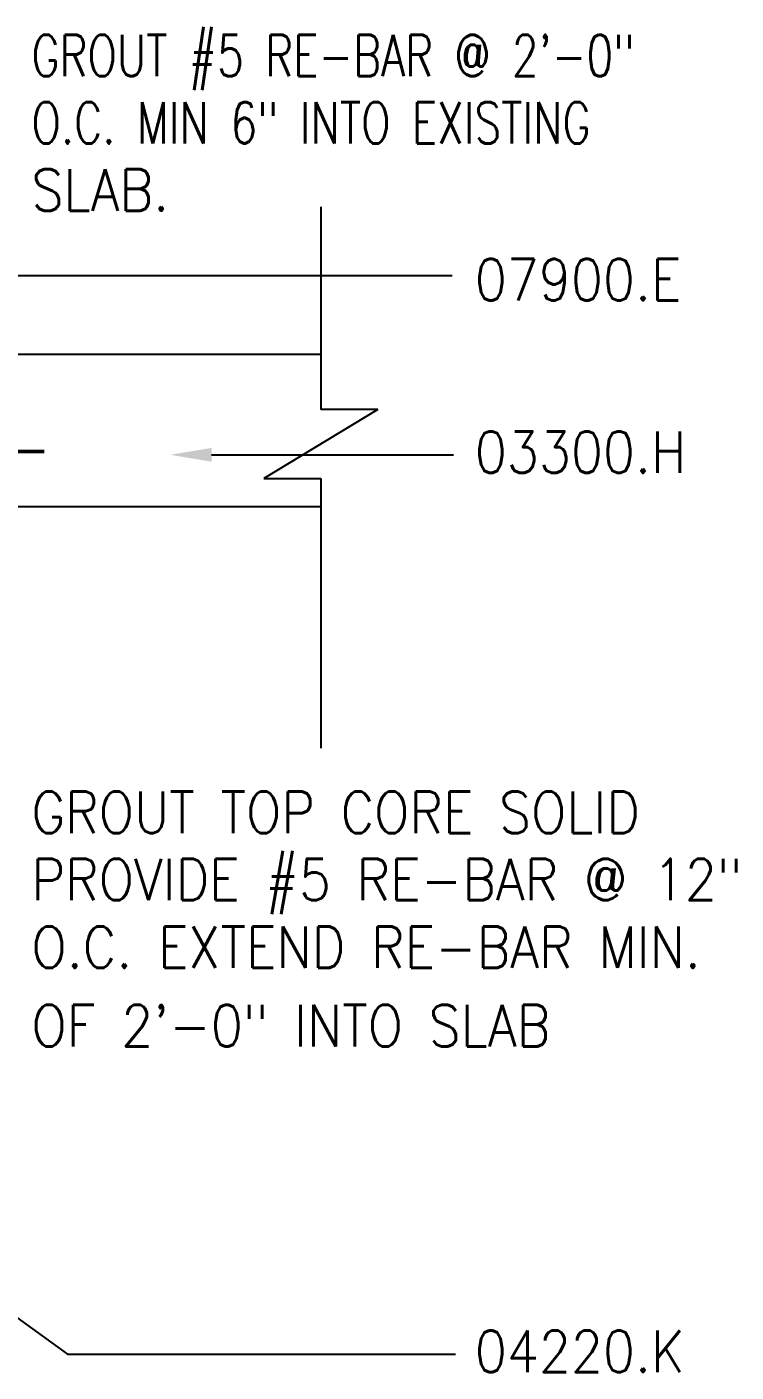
# Model space of a CAD drawing. Extents: x 10 to 698, y 9 to 300.
# Drawn here: x 682.82 to 695.64, y 128.39 to 152.7 of the extents above; entities that cross this region are included whole.
import ezdxf

# ---------------------------------------------------------------- set-up
doc = ezdxf.new("R2010")
doc.units = 0
doc.header["$LTSCALE"] = 0.5
doc.header["$MEASUREMENT"] = 0
for name, color, linetype in [('A-ANNO-NOTE', 7, 'CONTINUOUS'), ('A-ANNO-SYMB', 7, 'CONTINUOUS'), ('A-DETL-MCUT', 2, 'CONTINUOUS')]:
    doc.layers.add(name, color=color, linetype=linetype)
doc.styles.add('NOTE', font='romans.shx', dxfattribs={"width": 0.9})

msp = doc.modelspace()

# ---------------------------------------------------------------- linework, layer by layer
at = {"layer": 'A-ANNO-NOTE'}
msp.add_line((686.1605005, 144.96849189), (690.52961628, 144.96849189), dxfattribs=at)
at = {"layer": 'A-ANNO-NOTE', "flags": 128}
for points in [[(680.46905545, 147.50861813), (680.88587003, 148.21119458), (690.50417053, 148.21119458)], [(675.90442401, 134.25270408), (683.55617179, 128.71731952), (690.56806853, 128.71731952)]]:
    msp.add_lwpolyline(points, dxfattribs=at)
at = {"layer": 'A-ANNO-NOTE', "linetype": 'Continuous', "extrusion": (-1.22461e-16, 1.22461e-16, -1)}
msp.add_solid([(-686.1605005, 144.84349189), (-685.4105005, 144.96849189), (-686.1605005, 145.09349189)], dxfattribs=at)
at = {"layer": 'A-ANNO-SYMB'}
for p, q in [((688.13587003, 149.4467721), (688.13587003, 145.78993823)), ((689.16530282, 145.78993823), (687.10643723, 144.53828169)), ((689.16530282, 145.78993823), (688.13587003, 145.78993823)), ((687.10643723, 144.53828169), (688.13587003, 144.53828169)), ((688.13587003, 144.53828169), (688.13587003, 139.66754545))]:
    msp.add_line(p, q, dxfattribs=at)
at = {"layer": 'A-DETL-MCUT'}
for p, q in [((688.13587003, 146.77896613), (680.13587003, 146.77896613)), ((688.13587003, 144.02896613), (680.13587003, 144.02896613))]:
    msp.add_line(p, q, dxfattribs=at)
msp.add_lwpolyline([(683.13587003, 145.02896613, 0.0625, 0.0625, 0), (668.88587003, 145.02896613, 0.0625, 0.0625, 0)], format="xyseb", dxfattribs=at)

# ---------------------------------------------------------------- texts
at = {"layer": 'A-ANNO-NOTE', "style": 'NOTE'}
for s, width, p in [('GROUT #5 RE-BAR @ 2\'-0"', 0.75, (682.9071169, 151.80789119)), ('O.C. MIN 6" INTO EXISTING', 0.75, (682.9071169, 150.59360548)), ('SLAB.', 0.9, (682.9071169, 149.37931977)), ('07900.E', 0.9, (690.91570686, 147.75772337)), ('03300.H', 0.9, (690.91570686, 144.64265329)), ('GROUT TOP CORE SOLID', 0.9, (682.9071169, 138.133324)), ('PROVIDE #5 RE-BAR @ 12"', 0.9, (682.9071169, 136.91903829)), ('O.C. EXTEND RE-BAR MIN.', 0.9, (682.9071169, 135.69710506)), ('OF 2\'-0" INTO SLAB', 0.9, (682.9071169, 134.2791646)), ('04220.K', 0.9, (690.91570686, 128.3932248))]:
    msp.add_text(s, height=0.75, dxfattribs=dict(at, width=width)).set_placement(p)

doc.saveas('drawing.dxf')
